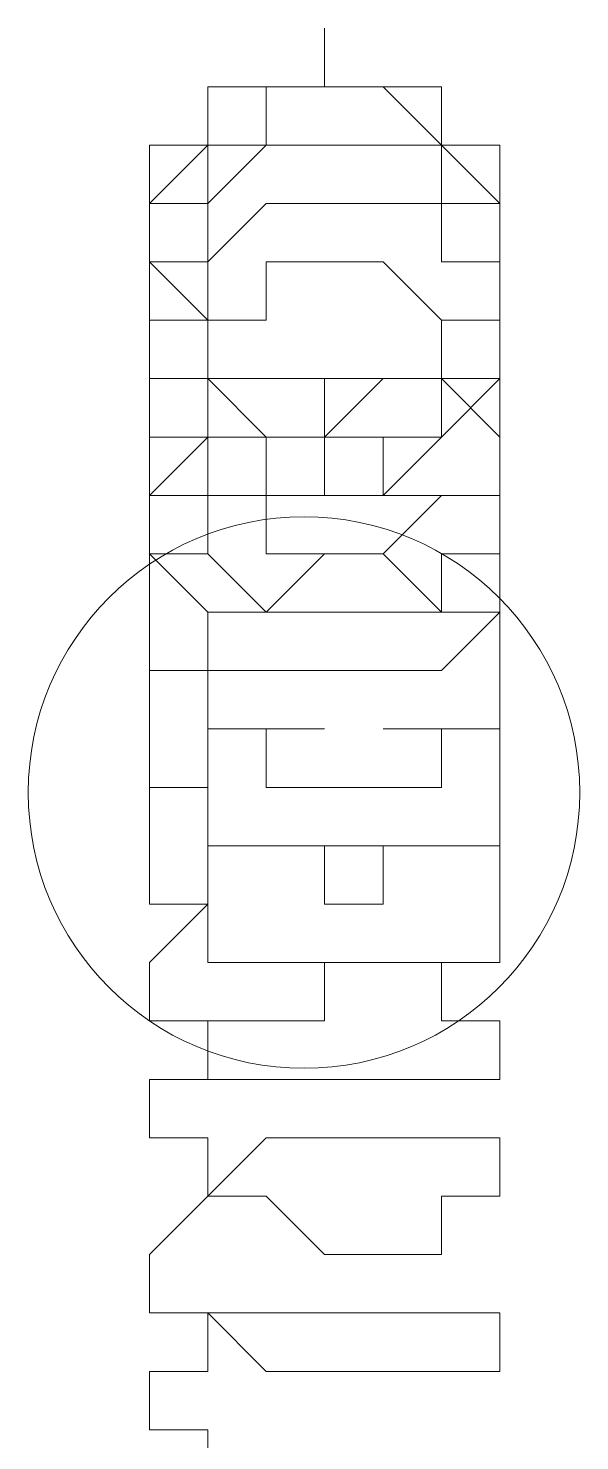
# Model space of a CAD drawing. Header units: millimetres. Extents: x -217779 to 263180, y 55413 to 130161.
# Drawn here: x -207402 to -207352, y 100760.3 to 100888.4 of the extents above; entities that cross this region are included whole.
import ezdxf

# ---------------------------------------------------------------- set-up
doc = ezdxf.new("R2010")
doc.units = ezdxf.units.MM
doc.layers.add('ТХ_ВК_оборуд.пищеблок', color=250, linetype='Continuous')
doc.layers.add('ТХ_пищеблок', color=30, linetype='Continuous', lineweight=20)

msp = doc.modelspace()

# ---------------------------------------------------------------- linework, layer by layer
at = {"layer": 'ТХ_ВК_оборуд.пищеблок', "lineweight": 0, "elevation": 0}
for points in [[(-207375.15, 100835.43), (-207369.85, 100835.43), (-207364.56, 100835.43), (-207364.56, 100840.72), (-207359.26, 100840.72), (-207359.26, 100846.01), (-207359.26, 100851.31), (-207364.56, 100856.6), (-207369.85, 100856.6), (-207375.15, 100851.31), (-207375.15, 100856.6), (-207380.44, 100856.6), (-207385.73, 100856.6), (-207385.73, 100861.9), (-207391.03, 100861.9), (-207391.03, 100867.19), (-207391.03, 100872.48), (-207385.73, 100877.78), (-207385.73, 100883.07), (-207380.44, 100883.07), (-207375.15, 100883.07), (-207369.85, 100883.07), (-207364.56, 100883.07), (-207364.56, 100877.78), (-207359.26, 100877.78), (-207359.26, 100872.48), (-207359.26, 100867.19), (-207359.26, 100861.9), (-207364.56, 100861.9), (-207364.56, 100856.6), (-207369.85, 100856.6), (-207375.15, 100856.6), (-207380.44, 100856.6), (-207385.73, 100856.6), (-207380.44, 100856.6), (-207385.73, 100856.6), (-207380.44, 100856.6), (-207385.73, 100856.6), (-207380.44, 100856.6), (-207385.73, 100856.6), (-207380.44, 100856.6), (-207385.73, 100856.6), (-207380.44, 100856.6), (-207385.73, 100856.6), (-207380.44, 100856.6), (-207385.73, 100856.6), (-207380.44, 100856.6), (-207385.73, 100856.6), (-207385.73, 100861.9), (-207385.73, 100856.6), (-207385.73, 100861.9), (-207385.73, 100856.6), (-207385.73, 100861.9), (-207385.73, 100856.6), (-207385.73, 100861.9), (-207385.73, 100856.6), (-207385.73, 100861.9), (-207385.73, 100856.6), (-207385.73, 100861.9), (-207385.73, 100856.6), (-207385.73, 100861.9), (-207385.73, 100856.6), (-207385.73, 100861.9), (-207391.03, 100867.19), (-207391.03, 100872.48), (-207391.03, 100867.19), (-207391.03, 100872.48), (-207391.03, 100867.19), (-207391.03, 100872.48), (-207391.03, 100867.19), (-207391.03, 100872.48), (-207391.03, 100867.19), (-207391.03, 100872.48), (-207391.03, 100867.19), (-207391.03, 100872.48), (-207391.03, 100867.19), (-207391.03, 100872.48), (-207391.03, 100867.19), (-207391.03, 100872.48), (-207391.03, 100877.78), (-207391.03, 100872.48), (-207391.03, 100877.78), (-207385.73, 100877.78), (-207391.03, 100877.78), (-207385.73, 100877.78), (-207391.03, 100877.78), (-207385.73, 100877.78), (-207391.03, 100877.78), (-207385.73, 100877.78), (-207391.03, 100877.78), (-207385.73, 100877.78), (-207391.03, 100877.78), (-207385.73, 100877.78), (-207391.03, 100877.78), (-207385.73, 100877.78), (-207391.03, 100877.78), (-207385.73, 100877.78), (-207385.73, 100883.07), (-207385.73, 100877.78), (-207385.73, 100883.07), (-207380.44, 100883.07), (-207385.73, 100883.07), (-207380.44, 100883.07), (-207385.73, 100883.07), (-207380.44, 100883.07), (-207385.73, 100883.07), (-207380.44, 100883.07), (-207385.73, 100883.07), (-207380.44, 100883.07), (-207385.73, 100883.07), (-207380.44, 100883.07), (-207385.73, 100883.07), (-207380.44, 100883.07), (-207385.73, 100883.07), (-207380.44, 100883.07), (-207375.15, 100883.07), (-207380.44, 100883.07), (-207375.15, 100883.07), (-207380.44, 100883.07), (-207375.15, 100883.07), (-207380.44, 100883.07), (-207375.15, 100883.07), (-207380.44, 100883.07), (-207375.15, 100883.07), (-207380.44, 100883.07), (-207375.15, 100883.07), (-207380.44, 100883.07), (-207375.15, 100883.07), (-207380.44, 100883.07), (-207375.15, 100883.07), (-207375.15, 100888.37), (-207375.15, 100883.07), (-207369.85, 100883.07), (-207364.56, 100883.07), (-207369.85, 100883.07), (-207364.56, 100883.07), (-207364.56, 100877.78), (-207364.56, 100883.07), (-207364.56, 100877.78), (-207364.56, 100883.07), (-207364.56, 100877.78), (-207364.56, 100883.07), (-207364.56, 100877.78), (-207364.56, 100883.07), (-207364.56, 100877.78), (-207364.56, 100883.07), (-207364.56, 100877.78), (-207364.56, 100883.07), (-207364.56, 100877.78), (-207364.56, 100883.07), (-207364.56, 100877.78), (-207359.26, 100877.78), (-207359.26, 100872.48), (-207359.26, 100877.78), (-207359.26, 100872.48), (-207359.26, 100877.78), (-207359.26, 100872.48), (-207359.26, 100877.78), (-207359.26, 100872.48), (-207359.26, 100877.78), (-207359.26, 100872.48), (-207359.26, 100877.78), (-207359.26, 100872.48), (-207359.26, 100877.78), (-207359.26, 100872.48), (-207359.26, 100877.78), (-207359.26, 100872.48), (-207359.26, 100867.19), (-207359.26, 100861.9), (-207364.56, 100861.9), (-207364.56, 100856.6), (-207369.85, 100856.6), (-207375.15, 100856.6), (-207369.85, 100856.6), (-207364.56, 100856.6), (-207364.56, 100861.9), (-207359.26, 100861.9), (-207359.26, 100867.19), (-207359.26, 100872.48), (-207359.26, 100867.19), (-207359.26, 100861.9), (-207364.56, 100861.9), (-207364.56, 100856.6), (-207369.85, 100856.6), (-207375.15, 100856.6), (-207380.44, 100856.6), (-207375.15, 100856.6), (-207369.85, 100856.6), (-207364.56, 100856.6), (-207364.56, 100861.9), (-207359.26, 100861.9), (-207359.26, 100867.19), (-207359.26, 100872.48), (-207359.26, 100867.19), (-207359.26, 100861.9), (-207364.56, 100861.9), (-207364.56, 100856.6), (-207369.85, 100856.6), (-207375.15, 100856.6), (-207380.44, 100856.6), (-207375.15, 100856.6), (-207369.85, 100856.6), (-207364.56, 100856.6), (-207364.56, 100861.9), (-207359.26, 100861.9), (-207359.26, 100867.19), (-207359.26, 100872.48), (-207359.26, 100867.19), (-207359.26, 100861.9), (-207364.56, 100861.9), (-207364.56, 100856.6), (-207369.85, 100856.6), (-207375.15, 100856.6), (-207380.44, 100856.6), (-207375.15, 100856.6), (-207369.85, 100856.6), (-207364.56, 100856.6), (-207364.56, 100861.9), (-207359.26, 100861.9), (-207359.26, 100867.19), (-207359.26, 100872.48), (-207359.26, 100867.19), (-207359.26, 100861.9), (-207364.56, 100861.9), (-207364.56, 100856.6), (-207369.85, 100856.6), (-207375.15, 100856.6), (-207380.44, 100856.6), (-207375.15, 100856.6), (-207369.85, 100856.6), (-207364.56, 100856.6), (-207364.56, 100861.9), (-207359.26, 100861.9), (-207359.26, 100867.19), (-207359.26, 100872.48), (-207359.26, 100867.19), (-207359.26, 100861.9), (-207364.56, 100861.9), (-207364.56, 100856.6), (-207369.85, 100856.6), (-207375.15, 100856.6)], [(-207375.15, 100835.43), (-207369.85, 100835.43), (-207364.56, 100835.43), (-207364.56, 100840.72), (-207359.26, 100840.72), (-207359.26, 100846.01), (-207359.26, 100851.31), (-207364.56, 100856.6), (-207369.85, 100856.6), (-207375.15, 100851.31), (-207375.15, 100856.6), (-207380.44, 100856.6), (-207385.73, 100856.6), (-207385.73, 100861.9), (-207391.03, 100861.9), (-207391.03, 100867.19), (-207391.03, 100872.48), (-207385.73, 100877.78), (-207385.73, 100883.07), (-207380.44, 100883.07), (-207375.15, 100883.07), (-207369.85, 100883.07), (-207364.56, 100883.07), (-207364.56, 100877.78), (-207359.26, 100877.78), (-207359.26, 100872.48), (-207359.26, 100867.19), (-207359.26, 100861.9), (-207364.56, 100861.9), (-207364.56, 100856.6), (-207369.85, 100856.6), (-207375.15, 100856.6), (-207380.44, 100856.6), (-207385.73, 100856.6), (-207380.44, 100856.6), (-207385.73, 100856.6), (-207380.44, 100856.6), (-207385.73, 100856.6), (-207380.44, 100856.6), (-207385.73, 100856.6), (-207380.44, 100856.6), (-207385.73, 100856.6), (-207380.44, 100856.6), (-207385.73, 100856.6), (-207380.44, 100856.6), (-207385.73, 100856.6), (-207380.44, 100856.6), (-207385.73, 100856.6), (-207385.73, 100861.9), (-207385.73, 100856.6), (-207385.73, 100861.9), (-207385.73, 100856.6), (-207385.73, 100861.9), (-207385.73, 100856.6), (-207385.73, 100861.9), (-207385.73, 100856.6), (-207385.73, 100861.9), (-207385.73, 100856.6), (-207385.73, 100861.9), (-207385.73, 100856.6), (-207385.73, 100861.9), (-207385.73, 100856.6), (-207385.73, 100861.9), (-207391.03, 100867.19), (-207391.03, 100872.48), (-207391.03, 100867.19), (-207391.03, 100872.48), (-207391.03, 100867.19), (-207391.03, 100872.48), (-207391.03, 100867.19), (-207391.03, 100872.48), (-207391.03, 100867.19), (-207391.03, 100872.48), (-207391.03, 100867.19), (-207391.03, 100872.48), (-207391.03, 100867.19), (-207391.03, 100872.48), (-207391.03, 100867.19), (-207391.03, 100872.48), (-207391.03, 100877.78), (-207391.03, 100872.48), (-207391.03, 100877.78), (-207385.73, 100877.78), (-207391.03, 100877.78), (-207385.73, 100877.78), (-207391.03, 100877.78), (-207385.73, 100877.78), (-207391.03, 100877.78), (-207385.73, 100877.78), (-207391.03, 100877.78), (-207385.73, 100877.78), (-207391.03, 100877.78), (-207385.73, 100877.78), (-207391.03, 100877.78), (-207385.73, 100877.78), (-207391.03, 100877.78), (-207385.73, 100877.78), (-207385.73, 100883.07), (-207385.73, 100877.78), (-207385.73, 100883.07), (-207380.44, 100883.07), (-207385.73, 100883.07), (-207380.44, 100883.07), (-207385.73, 100883.07), (-207380.44, 100883.07), (-207385.73, 100883.07), (-207380.44, 100883.07), (-207385.73, 100883.07), (-207380.44, 100883.07), (-207385.73, 100883.07), (-207380.44, 100883.07), (-207385.73, 100883.07), (-207380.44, 100883.07), (-207385.73, 100883.07), (-207380.44, 100883.07), (-207375.15, 100883.07), (-207380.44, 100883.07), (-207375.15, 100883.07), (-207380.44, 100883.07), (-207375.15, 100883.07), (-207380.44, 100883.07), (-207375.15, 100883.07), (-207380.44, 100883.07), (-207375.15, 100883.07), (-207380.44, 100883.07), (-207375.15, 100883.07), (-207380.44, 100883.07), (-207375.15, 100883.07), (-207380.44, 100883.07), (-207375.15, 100883.07), (-207375.15, 100888.37), (-207375.15, 100883.07), (-207369.85, 100883.07), (-207364.56, 100883.07), (-207369.85, 100883.07), (-207364.56, 100883.07), (-207364.56, 100877.78), (-207364.56, 100883.07), (-207364.56, 100877.78), (-207364.56, 100883.07), (-207364.56, 100877.78), (-207364.56, 100883.07), (-207364.56, 100877.78), (-207364.56, 100883.07), (-207364.56, 100877.78), (-207364.56, 100883.07), (-207364.56, 100877.78), (-207364.56, 100883.07), (-207364.56, 100877.78), (-207364.56, 100883.07), (-207364.56, 100877.78), (-207359.26, 100877.78), (-207359.26, 100872.48), (-207359.26, 100877.78), (-207359.26, 100872.48), (-207359.26, 100877.78), (-207359.26, 100872.48), (-207359.26, 100877.78), (-207359.26, 100872.48), (-207359.26, 100877.78), (-207359.26, 100872.48), (-207359.26, 100877.78), (-207359.26, 100872.48), (-207359.26, 100877.78), (-207359.26, 100872.48), (-207359.26, 100877.78), (-207359.26, 100872.48), (-207359.26, 100867.19), (-207359.26, 100861.9), (-207364.56, 100861.9), (-207364.56, 100856.6), (-207369.85, 100856.6), (-207375.15, 100856.6), (-207369.85, 100856.6), (-207364.56, 100856.6), (-207364.56, 100861.9), (-207359.26, 100861.9), (-207359.26, 100867.19), (-207359.26, 100872.48), (-207359.26, 100867.19), (-207359.26, 100861.9), (-207364.56, 100861.9), (-207364.56, 100856.6), (-207369.85, 100856.6), (-207375.15, 100856.6), (-207380.44, 100856.6), (-207375.15, 100856.6), (-207369.85, 100856.6), (-207364.56, 100856.6), (-207364.56, 100861.9), (-207359.26, 100861.9), (-207359.26, 100867.19), (-207359.26, 100872.48), (-207359.26, 100867.19), (-207359.26, 100861.9), (-207364.56, 100861.9), (-207364.56, 100856.6), (-207369.85, 100856.6), (-207375.15, 100856.6), (-207380.44, 100856.6), (-207375.15, 100856.6), (-207369.85, 100856.6), (-207364.56, 100856.6), (-207364.56, 100861.9), (-207359.26, 100861.9), (-207359.26, 100867.19), (-207359.26, 100872.48), (-207359.26, 100867.19), (-207359.26, 100861.9), (-207364.56, 100861.9), (-207364.56, 100856.6), (-207369.85, 100856.6), (-207375.15, 100856.6), (-207380.44, 100856.6), (-207375.15, 100856.6), (-207369.85, 100856.6), (-207364.56, 100856.6), (-207364.56, 100861.9), (-207359.26, 100861.9), (-207359.26, 100867.19), (-207359.26, 100872.48), (-207359.26, 100867.19), (-207359.26, 100861.9), (-207364.56, 100861.9), (-207364.56, 100856.6), (-207369.85, 100856.6), (-207375.15, 100856.6), (-207380.44, 100856.6), (-207375.15, 100856.6), (-207369.85, 100856.6), (-207364.56, 100856.6), (-207364.56, 100861.9), (-207359.26, 100861.9), (-207359.26, 100867.19), (-207359.26, 100872.48), (-207359.26, 100867.19), (-207359.26, 100861.9), (-207364.56, 100861.9), (-207364.56, 100856.6), (-207369.85, 100856.6), (-207375.15, 100856.6)], [(-207375.15, 100888.37), (-207375.15, 100883.07), (-207375.15, 100888.37)], [(-207375.15, 100883.07), (-207375.15, 100888.37), (-207375.15, 100883.07)], [(-207375.15, 100888.37), (-207375.15, 100883.07), (-207375.15, 100888.37)], [(-207375.15, 100883.07), (-207375.15, 100888.37), (-207375.15, 100883.07)], [(-207375.15, 100883.07), (-207375.15, 100888.37), (-207375.15, 100883.07), (-207369.85, 100883.07), (-207364.56, 100883.07)], [(-207375.15, 100883.07), (-207375.15, 100888.37), (-207375.15, 100883.07), (-207369.85, 100883.07), (-207364.56, 100883.07)], [(-207375.15, 100883.07), (-207375.15, 100888.37), (-207375.15, 100883.07), (-207369.85, 100883.07), (-207364.56, 100883.07)], [(-207375.15, 100883.07), (-207375.15, 100888.37), (-207375.15, 100883.07), (-207369.85, 100883.07), (-207364.56, 100883.07)], [(-207375.15, 100883.07), (-207375.15, 100888.37), (-207375.15, 100883.07), (-207369.85, 100883.07), (-207364.56, 100883.07)], [(-207375.15, 100883.07), (-207375.15, 100888.37), (-207375.15, 100883.07), (-207369.85, 100883.07), (-207364.56, 100883.07)], [(-207375.15, 100883.07), (-207375.15, 100888.37), (-207375.15, 100883.07), (-207369.85, 100883.07), (-207364.56, 100883.07)], [(-207375.15, 100883.07), (-207375.15, 100888.37), (-207375.15, 100883.07), (-207369.85, 100883.07), (-207364.56, 100883.07)], [(-207375.15, 100888.37), (-207375.15, 100883.07), (-207375.15, 100888.37)], [(-207375.15, 100883.07), (-207375.15, 100888.37), (-207375.15, 100883.07)], [(-207375.15, 100888.37), (-207375.15, 100883.07), (-207375.15, 100888.37)], [(-207375.15, 100883.07), (-207375.15, 100888.37), (-207375.15, 100883.07)], [(-207375.15, 100883.07), (-207375.15, 100888.37), (-207375.15, 100883.07), (-207369.85, 100883.07), (-207364.56, 100883.07)], [(-207375.15, 100883.07), (-207375.15, 100888.37), (-207375.15, 100883.07), (-207369.85, 100883.07), (-207364.56, 100883.07)], [(-207375.15, 100883.07), (-207375.15, 100888.37), (-207375.15, 100883.07), (-207369.85, 100883.07), (-207364.56, 100883.07)], [(-207375.15, 100883.07), (-207375.15, 100888.37), (-207375.15, 100883.07), (-207369.85, 100883.07), (-207364.56, 100883.07)], [(-207375.15, 100883.07), (-207375.15, 100888.37), (-207375.15, 100883.07), (-207369.85, 100883.07), (-207364.56, 100883.07)], [(-207375.15, 100883.07), (-207375.15, 100888.37), (-207375.15, 100883.07), (-207369.85, 100883.07), (-207364.56, 100883.07)], [(-207375.15, 100883.07), (-207375.15, 100888.37), (-207375.15, 100883.07), (-207369.85, 100883.07), (-207364.56, 100883.07)], [(-207375.15, 100883.07), (-207375.15, 100888.37), (-207375.15, 100883.07), (-207369.85, 100883.07), (-207364.56, 100883.07)], [(-207369.85, 100840.72), (-207364.56, 100835.43), (-207359.26, 100835.43), (-207359.26, 100840.72), (-207359.26, 100846.01), (-207364.56, 100846.01), (-207369.85, 100846.01), (-207369.85, 100851.31), (-207375.15, 100851.31), (-207375.15, 100846.01), (-207380.44, 100846.01), (-207385.73, 100846.01), (-207385.73, 100840.72), (-207391.03, 100840.72), (-207391.03, 100835.43), (-207391.03, 100830.13), (-207385.73, 100830.13), (-207385.73, 100824.84), (-207380.44, 100824.84), (-207380.44, 100819.54), (-207375.15, 100819.54), (-207369.85, 100819.54), (-207364.56, 100819.54), (-207364.56, 100824.84), (-207359.26, 100824.84), (-207359.26, 100830.13), (-207359.26, 100835.43), (-207364.56, 100830.13), (-207369.85, 100830.13), (-207375.15, 100830.13), (-207380.44, 100830.13), (-207385.73, 100830.13), (-207385.73, 100835.43), (-207391.03, 100840.72), (-207391.03, 100846.01), (-207385.73, 100851.31), (-207385.73, 100856.6), (-207380.44, 100856.6), (-207375.15, 100856.6), (-207369.85, 100856.6), (-207364.56, 100856.6), (-207364.56, 100861.9), (-207359.26, 100861.9), (-207359.26, 100867.19), (-207359.26, 100872.48), (-207364.56, 100877.78), (-207369.85, 100883.07), (-207375.15, 100883.07), (-207380.44, 100883.07), (-207380.44, 100877.78), (-207385.73, 100877.78), (-207385.73, 100872.48), (-207391.03, 100872.48), (-207391.03, 100867.19), (-207391.03, 100861.9), (-207385.73, 100861.9), (-207385.73, 100856.6), (-207380.44, 100851.31), (-207375.15, 100851.31), (-207369.85, 100851.31), (-207364.56, 100851.31), (-207364.56, 100856.6), (-207359.26, 100856.6), (-207359.26, 100861.9), (-207359.26, 100867.19), (-207359.26, 100872.48), (-207364.56, 100872.48), (-207364.56, 100877.78), (-207369.85, 100877.78), (-207375.15, 100877.78), (-207380.44, 100877.78), (-207385.73, 100872.48), (-207385.73, 100867.19), (-207391.03, 100867.19), (-207391.03, 100861.9), (-207391.03, 100856.6), (-207385.73, 100856.6), (-207385.73, 100851.31), (-207380.44, 100851.31), (-207380.44, 100846.01), (-207375.15, 100846.01), (-207369.85, 100846.01), (-207364.56, 100851.31), (-207359.26, 100856.6), (-207359.26, 100861.9), (-207359.26, 100867.19), (-207364.56, 100867.19), (-207364.56, 100872.48), (-207369.85, 100872.48), (-207375.15, 100872.48), (-207380.44, 100872.48), (-207385.73, 100867.19), (-207385.73, 100861.9), (-207391.03, 100867.19), (-207385.73, 100861.9), (-207391.03, 100867.19), (-207385.73, 100861.9), (-207391.03, 100867.19), (-207385.73, 100861.9), (-207391.03, 100867.19), (-207385.73, 100861.9), (-207391.03, 100867.19), (-207385.73, 100861.9), (-207391.03, 100867.19), (-207385.73, 100861.9), (-207391.03, 100867.19), (-207385.73, 100861.9), (-207391.03, 100861.9), (-207391.03, 100856.6), (-207391.03, 100851.31), (-207385.73, 100851.31), (-207385.73, 100846.01), (-207380.44, 100846.01), (-207380.44, 100840.72), (-207375.15, 100840.72), (-207369.85, 100840.72), (-207364.56, 100846.01), (-207359.26, 100846.01), (-207359.26, 100851.31), (-207359.26, 100856.6), (-207359.26, 100861.9), (-207364.56, 100861.9), (-207369.85, 100867.19), (-207375.15, 100867.19), (-207380.44, 100867.19), (-207380.44, 100861.9), (-207385.73, 100861.9), (-207385.73, 100856.6), (-207391.03, 100856.6), (-207391.03, 100851.31), (-207391.03, 100846.01), (-207385.73, 100846.01), (-207385.73, 100840.72), (-207380.44, 100835.43), (-207375.15, 100835.43), (-207369.85, 100835.43)], [(-207369.85, 100840.72), (-207364.56, 100835.43), (-207359.26, 100835.43), (-207359.26, 100840.72), (-207359.26, 100846.01), (-207364.56, 100846.01), (-207369.85, 100846.01), (-207369.85, 100851.31), (-207375.15, 100851.31), (-207375.15, 100846.01), (-207380.44, 100846.01), (-207385.73, 100846.01), (-207385.73, 100840.72), (-207391.03, 100840.72), (-207391.03, 100835.43), (-207391.03, 100830.13), (-207385.73, 100830.13), (-207385.73, 100824.84), (-207380.44, 100824.84), (-207380.44, 100819.54), (-207375.15, 100819.54), (-207369.85, 100819.54), (-207364.56, 100819.54), (-207364.56, 100824.84), (-207359.26, 100824.84), (-207359.26, 100830.13), (-207359.26, 100835.43), (-207364.56, 100830.13), (-207369.85, 100830.13), (-207375.15, 100830.13), (-207380.44, 100830.13), (-207385.73, 100830.13), (-207385.73, 100835.43), (-207391.03, 100840.72), (-207391.03, 100846.01), (-207385.73, 100851.31), (-207385.73, 100856.6), (-207380.44, 100856.6), (-207375.15, 100856.6), (-207369.85, 100856.6), (-207364.56, 100856.6), (-207364.56, 100861.9), (-207359.26, 100861.9), (-207359.26, 100867.19), (-207359.26, 100872.48), (-207364.56, 100877.78), (-207369.85, 100883.07), (-207375.15, 100883.07), (-207380.44, 100883.07), (-207380.44, 100877.78), (-207385.73, 100877.78), (-207385.73, 100872.48), (-207391.03, 100872.48), (-207391.03, 100867.19), (-207391.03, 100861.9), (-207385.73, 100861.9), (-207385.73, 100856.6), (-207380.44, 100851.31), (-207375.15, 100851.31), (-207369.85, 100851.31), (-207364.56, 100851.31), (-207364.56, 100856.6), (-207359.26, 100856.6), (-207359.26, 100861.9), (-207359.26, 100867.19), (-207359.26, 100872.48), (-207364.56, 100872.48), (-207364.56, 100877.78), (-207369.85, 100877.78), (-207375.15, 100877.78), (-207380.44, 100877.78), (-207385.73, 100872.48), (-207385.73, 100867.19), (-207391.03, 100867.19), (-207391.03, 100861.9), (-207391.03, 100856.6), (-207385.73, 100856.6), (-207385.73, 100851.31), (-207380.44, 100851.31), (-207380.44, 100846.01), (-207375.15, 100846.01), (-207369.85, 100846.01), (-207364.56, 100851.31), (-207359.26, 100856.6), (-207359.26, 100861.9), (-207359.26, 100867.19), (-207364.56, 100867.19), (-207364.56, 100872.48), (-207369.85, 100872.48), (-207375.15, 100872.48), (-207380.44, 100872.48), (-207385.73, 100867.19), (-207385.73, 100861.9), (-207391.03, 100867.19), (-207385.73, 100861.9), (-207391.03, 100867.19), (-207385.73, 100861.9), (-207391.03, 100867.19), (-207385.73, 100861.9), (-207391.03, 100867.19), (-207385.73, 100861.9), (-207391.03, 100867.19), (-207385.73, 100861.9), (-207391.03, 100867.19), (-207385.73, 100861.9), (-207391.03, 100867.19), (-207385.73, 100861.9), (-207391.03, 100861.9), (-207391.03, 100856.6), (-207391.03, 100851.31), (-207385.73, 100851.31), (-207385.73, 100846.01), (-207380.44, 100846.01), (-207380.44, 100840.72), (-207375.15, 100840.72), (-207369.85, 100840.72), (-207364.56, 100846.01), (-207359.26, 100846.01), (-207359.26, 100851.31), (-207359.26, 100856.6), (-207359.26, 100861.9), (-207364.56, 100861.9), (-207369.85, 100867.19), (-207375.15, 100867.19), (-207380.44, 100867.19), (-207380.44, 100861.9), (-207385.73, 100861.9), (-207385.73, 100856.6), (-207391.03, 100856.6), (-207391.03, 100851.31), (-207391.03, 100846.01), (-207385.73, 100846.01), (-207385.73, 100840.72), (-207380.44, 100835.43), (-207375.15, 100835.43), (-207369.85, 100835.43)], [(-207385.73, 100883.07), (-207385.73, 100877.78), (-207385.73, 100883.07)], [(-207385.73, 100877.78), (-207385.73, 100883.07)], [(-207385.73, 100877.78), (-207385.73, 100883.07)], [(-207385.73, 100877.78), (-207385.73, 100883.07)], [(-207385.73, 100877.78), (-207385.73, 100883.07)], [(-207385.73, 100877.78), (-207385.73, 100883.07)], [(-207385.73, 100877.78), (-207385.73, 100883.07)], [(-207385.73, 100877.78), (-207385.73, 100883.07)], [(-207385.73, 100877.78), (-207385.73, 100883.07)], [(-207385.73, 100883.07), (-207385.73, 100877.78), (-207385.73, 100883.07)], [(-207385.73, 100877.78), (-207385.73, 100883.07)], [(-207385.73, 100877.78), (-207385.73, 100883.07)], [(-207385.73, 100877.78), (-207385.73, 100883.07)], [(-207385.73, 100877.78), (-207385.73, 100883.07)], [(-207385.73, 100877.78), (-207385.73, 100883.07)], [(-207385.73, 100877.78), (-207385.73, 100883.07)], [(-207385.73, 100877.78), (-207385.73, 100883.07)], [(-207385.73, 100877.78), (-207385.73, 100883.07)], [(-207369.85, 100883.07), (-207375.15, 100883.07), (-207369.85, 100883.07)], [(-207369.85, 100883.07), (-207375.15, 100883.07), (-207369.85, 100883.07)], [(-207369.85, 100883.07), (-207375.15, 100883.07), (-207369.85, 100883.07)], [(-207369.85, 100883.07), (-207375.15, 100883.07), (-207369.85, 100883.07)], [(-207364.56, 100883.07), (-207369.85, 100883.07), (-207364.56, 100883.07)], [(-207364.56, 100883.07), (-207369.85, 100883.07), (-207364.56, 100883.07)], [(-207391.03, 100877.78), (-207391.03, 100872.48), (-207391.03, 100877.78)], [(-207391.03, 100872.48), (-207391.03, 100877.78)], [(-207391.03, 100872.48), (-207391.03, 100877.78)], [(-207391.03, 100872.48), (-207391.03, 100877.78)], [(-207391.03, 100872.48), (-207391.03, 100877.78)], [(-207391.03, 100872.48), (-207391.03, 100877.78)], [(-207391.03, 100872.48), (-207391.03, 100877.78)], [(-207391.03, 100872.48), (-207391.03, 100877.78)], [(-207391.03, 100872.48), (-207391.03, 100877.78)], [(-207391.03, 100877.78), (-207391.03, 100872.48), (-207391.03, 100877.78)], [(-207391.03, 100872.48), (-207391.03, 100877.78)], [(-207391.03, 100872.48), (-207391.03, 100877.78)], [(-207391.03, 100872.48), (-207391.03, 100877.78)], [(-207391.03, 100872.48), (-207391.03, 100877.78)], [(-207391.03, 100872.48), (-207391.03, 100877.78)], [(-207391.03, 100872.48), (-207391.03, 100877.78)], [(-207391.03, 100872.48), (-207391.03, 100877.78)], [(-207391.03, 100872.48), (-207391.03, 100877.78)], [(-207359.26, 100877.78), (-207364.56, 100877.78), (-207359.26, 100877.78)], [(-207359.26, 100877.78), (-207364.56, 100877.78), (-207359.26, 100877.78)], [(-207364.56, 100877.78), (-207359.26, 100877.78)], [(-207364.56, 100877.78), (-207359.26, 100877.78)], [(-207364.56, 100877.78), (-207359.26, 100877.78)], [(-207364.56, 100877.78), (-207359.26, 100877.78)], [(-207364.56, 100877.78), (-207359.26, 100877.78)], [(-207364.56, 100877.78), (-207359.26, 100877.78)], [(-207364.56, 100877.78), (-207359.26, 100877.78)], [(-207364.56, 100877.78), (-207359.26, 100877.78)], [(-207359.26, 100877.78), (-207364.56, 100877.78), (-207359.26, 100877.78)], [(-207359.26, 100877.78), (-207364.56, 100877.78), (-207359.26, 100877.78)], [(-207364.56, 100877.78), (-207359.26, 100877.78)], [(-207364.56, 100877.78), (-207359.26, 100877.78)], [(-207364.56, 100877.78), (-207359.26, 100877.78)], [(-207364.56, 100877.78), (-207359.26, 100877.78)], [(-207364.56, 100877.78), (-207359.26, 100877.78)], [(-207364.56, 100877.78), (-207359.26, 100877.78)], [(-207364.56, 100877.78), (-207359.26, 100877.78)], [(-207364.56, 100877.78), (-207359.26, 100877.78)], [(-207359.26, 100867.19), (-207359.26, 100872.48), (-207359.26, 100867.19)], [(-207359.26, 100867.19), (-207359.26, 100872.48), (-207359.26, 100867.19)], [(-207359.26, 100867.19), (-207359.26, 100872.48), (-207359.26, 100867.19)], [(-207359.26, 100867.19), (-207359.26, 100872.48), (-207359.26, 100867.19)], [(-207359.26, 100861.9), (-207359.26, 100867.19), (-207359.26, 100861.9)], [(-207359.26, 100861.9), (-207359.26, 100867.19), (-207359.26, 100861.9)], [(-207359.26, 100861.9), (-207359.26, 100867.19), (-207359.26, 100861.9)], [(-207359.26, 100861.9), (-207359.26, 100867.19), (-207359.26, 100861.9)], [(-207364.56, 100861.9), (-207359.26, 100861.9), (-207364.56, 100861.9)], [(-207364.56, 100856.6), (-207364.56, 100861.9), (-207364.56, 100856.6)], [(-207364.56, 100861.9), (-207359.26, 100861.9), (-207364.56, 100861.9)], [(-207364.56, 100856.6), (-207364.56, 100861.9), (-207364.56, 100856.6)], [(-207364.56, 100861.9), (-207359.26, 100861.9), (-207364.56, 100861.9)], [(-207364.56, 100856.6), (-207364.56, 100861.9), (-207364.56, 100856.6)], [(-207364.56, 100861.9), (-207359.26, 100861.9), (-207364.56, 100861.9)], [(-207364.56, 100856.6), (-207364.56, 100861.9), (-207364.56, 100856.6)], [(-207380.44, 100856.6), (-207375.15, 100856.6), (-207380.44, 100856.6)], [(-207380.44, 100856.6), (-207375.15, 100856.6), (-207380.44, 100856.6)], [(-207380.44, 100856.6), (-207375.15, 100856.6), (-207380.44, 100856.6)], [(-207380.44, 100856.6), (-207375.15, 100856.6), (-207380.44, 100856.6)], [(-207380.44, 100856.6), (-207375.15, 100856.6), (-207380.44, 100856.6)], [(-207380.44, 100856.6), (-207375.15, 100856.6), (-207380.44, 100856.6)], [(-207375.15, 100856.6), (-207369.85, 100856.6), (-207375.15, 100856.6)], [(-207375.15, 100856.6), (-207369.85, 100856.6), (-207375.15, 100856.6)], [(-207375.15, 100856.6), (-207369.85, 100856.6), (-207375.15, 100856.6)], [(-207375.15, 100856.6), (-207369.85, 100856.6), (-207375.15, 100856.6)], [(-207369.85, 100856.6), (-207364.56, 100856.6), (-207369.85, 100856.6)], [(-207369.85, 100856.6), (-207364.56, 100856.6), (-207369.85, 100856.6)], [(-207369.85, 100856.6), (-207364.56, 100856.6), (-207369.85, 100856.6)], [(-207369.85, 100856.6), (-207364.56, 100856.6), (-207369.85, 100856.6)], [(-207369.85, 100824.84), (-207364.56, 100824.84), (-207359.26, 100824.84), (-207359.26, 100819.54), (-207359.26, 100814.25), (-207364.56, 100814.25), (-207369.85, 100814.25), (-207369.85, 100808.96), (-207375.15, 100808.96), (-207375.15, 100814.25), (-207380.44, 100814.25), (-207385.73, 100814.25), (-207385.73, 100819.54), (-207391.03, 100819.54), (-207391.03, 100824.84), (-207391.03, 100830.13), (-207385.73, 100830.13), (-207385.73, 100835.43), (-207380.44, 100835.43), (-207375.15, 100840.72)], [(-207369.85, 100824.84), (-207364.56, 100824.84), (-207359.26, 100824.84), (-207359.26, 100819.54), (-207359.26, 100814.25), (-207364.56, 100814.25), (-207369.85, 100814.25), (-207369.85, 100808.96), (-207375.15, 100808.96), (-207375.15, 100814.25), (-207380.44, 100814.25), (-207385.73, 100814.25), (-207385.73, 100819.54), (-207391.03, 100819.54), (-207391.03, 100824.84), (-207391.03, 100830.13), (-207385.73, 100830.13), (-207385.73, 100835.43), (-207380.44, 100835.43), (-207375.15, 100840.72)], [(-207385.73, 100756.02), (-207385.73, 100761.31), (-207391.03, 100761.31), (-207391.03, 100766.6), (-207385.73, 100766.6), (-207385.73, 100771.9), (-207380.44, 100771.9), (-207375.15, 100771.9), (-207369.85, 100771.9), (-207364.56, 100771.9), (-207359.26, 100771.9), (-207359.26, 100766.6), (-207364.56, 100766.6), (-207369.85, 100766.6), (-207375.15, 100766.6), (-207380.44, 100766.6), (-207385.73, 100771.9), (-207391.03, 100771.9), (-207391.03, 100777.19), (-207385.73, 100782.49), (-207380.44, 100787.78), (-207375.15, 100787.78), (-207369.85, 100787.78), (-207364.56, 100787.78), (-207359.26, 100787.78), (-207359.26, 100782.49), (-207364.56, 100782.49), (-207364.56, 100777.19), (-207369.85, 100777.19), (-207375.15, 100777.19), (-207380.44, 100782.49), (-207385.73, 100782.49), (-207385.73, 100787.78), (-207391.03, 100787.78), (-207391.03, 100793.07), (-207385.73, 100793.07), (-207385.73, 100798.37), (-207380.44, 100798.37), (-207375.15, 100798.37), (-207375.15, 100803.66), (-207369.85, 100803.66), (-207364.56, 100803.66), (-207364.56, 100798.37), (-207359.26, 100798.37), (-207359.26, 100793.07), (-207364.56, 100793.07), (-207369.85, 100793.07), (-207375.15, 100793.07), (-207380.44, 100793.07), (-207385.73, 100793.07), (-207385.73, 100798.37), (-207391.03, 100798.37), (-207391.03, 100803.66), (-207385.73, 100808.96), (-207385.73, 100814.25), (-207380.44, 100814.25), (-207375.15, 100814.25), (-207369.85, 100814.25), (-207364.56, 100814.25), (-207359.26, 100814.25), (-207359.26, 100808.96), (-207359.26, 100803.66), (-207364.56, 100803.66), (-207369.85, 100803.66), (-207375.15, 100803.66), (-207380.44, 100803.66), (-207385.73, 100803.66), (-207385.73, 100808.96), (-207391.03, 100808.96), (-207391.03, 100814.25), (-207391.03, 100819.54), (-207385.73, 100819.54), (-207385.73, 100824.84), (-207380.44, 100824.84), (-207375.15, 100824.84)], [(-207385.73, 100756.02), (-207385.73, 100761.31), (-207391.03, 100761.31), (-207391.03, 100766.6), (-207385.73, 100766.6), (-207385.73, 100771.9), (-207380.44, 100771.9), (-207375.15, 100771.9), (-207369.85, 100771.9), (-207364.56, 100771.9), (-207359.26, 100771.9), (-207359.26, 100766.6), (-207364.56, 100766.6), (-207369.85, 100766.6), (-207375.15, 100766.6), (-207380.44, 100766.6), (-207385.73, 100771.9), (-207391.03, 100771.9), (-207391.03, 100777.19), (-207385.73, 100782.49), (-207380.44, 100787.78), (-207375.15, 100787.78), (-207369.85, 100787.78), (-207364.56, 100787.78), (-207359.26, 100787.78), (-207359.26, 100782.49), (-207364.56, 100782.49), (-207364.56, 100777.19), (-207369.85, 100777.19), (-207375.15, 100777.19), (-207380.44, 100782.49), (-207385.73, 100782.49), (-207385.73, 100787.78), (-207391.03, 100787.78), (-207391.03, 100793.07), (-207385.73, 100793.07), (-207385.73, 100798.37), (-207380.44, 100798.37), (-207375.15, 100798.37), (-207375.15, 100803.66), (-207369.85, 100803.66), (-207364.56, 100803.66), (-207364.56, 100798.37), (-207359.26, 100798.37), (-207359.26, 100793.07), (-207364.56, 100793.07), (-207369.85, 100793.07), (-207375.15, 100793.07), (-207380.44, 100793.07), (-207385.73, 100793.07), (-207385.73, 100798.37), (-207391.03, 100798.37), (-207391.03, 100803.66), (-207385.73, 100808.96), (-207385.73, 100814.25), (-207380.44, 100814.25), (-207375.15, 100814.25), (-207369.85, 100814.25), (-207364.56, 100814.25), (-207359.26, 100814.25), (-207359.26, 100808.96), (-207359.26, 100803.66), (-207364.56, 100803.66), (-207369.85, 100803.66), (-207375.15, 100803.66), (-207380.44, 100803.66), (-207385.73, 100803.66), (-207385.73, 100808.96), (-207391.03, 100808.96), (-207391.03, 100814.25), (-207391.03, 100819.54), (-207385.73, 100819.54), (-207385.73, 100824.84), (-207380.44, 100824.84), (-207375.15, 100824.84)]]:
    msp.add_lwpolyline(points, dxfattribs=at)
for points in [[(-207364.56, 100883.07), (-207369.85, 100883.07), (-207375.15, 100883.07), (-207375.15, 100888.37), (-207375.15, 100883.07), (-207375.15, 100888.37), (-207375.15, 100883.07), (-207369.85, 100883.07)], [(-207364.56, 100883.07), (-207369.85, 100883.07), (-207375.15, 100883.07), (-207375.15, 100888.37), (-207375.15, 100883.07), (-207375.15, 100888.37), (-207375.15, 100883.07), (-207369.85, 100883.07)], [(-207385.73, 100883.07), (-207385.73, 100877.78)], [(-207385.73, 100883.07), (-207385.73, 100877.78)], [(-207391.03, 100877.78), (-207391.03, 100872.48)], [(-207391.03, 100877.78), (-207391.03, 100872.48)], [(-207359.26, 100877.78), (-207364.56, 100877.78)], [(-207359.26, 100877.78), (-207364.56, 100877.78)]]:
    msp.add_lwpolyline(points, close=True, dxfattribs=at)
at = {"layer": 'ТХ_пищеблок', "color": 132}
msp.add_circle((-207377.02, 100819.08, -38.25), 25, dxfattribs=at)

doc.saveas('drawing.dxf')
